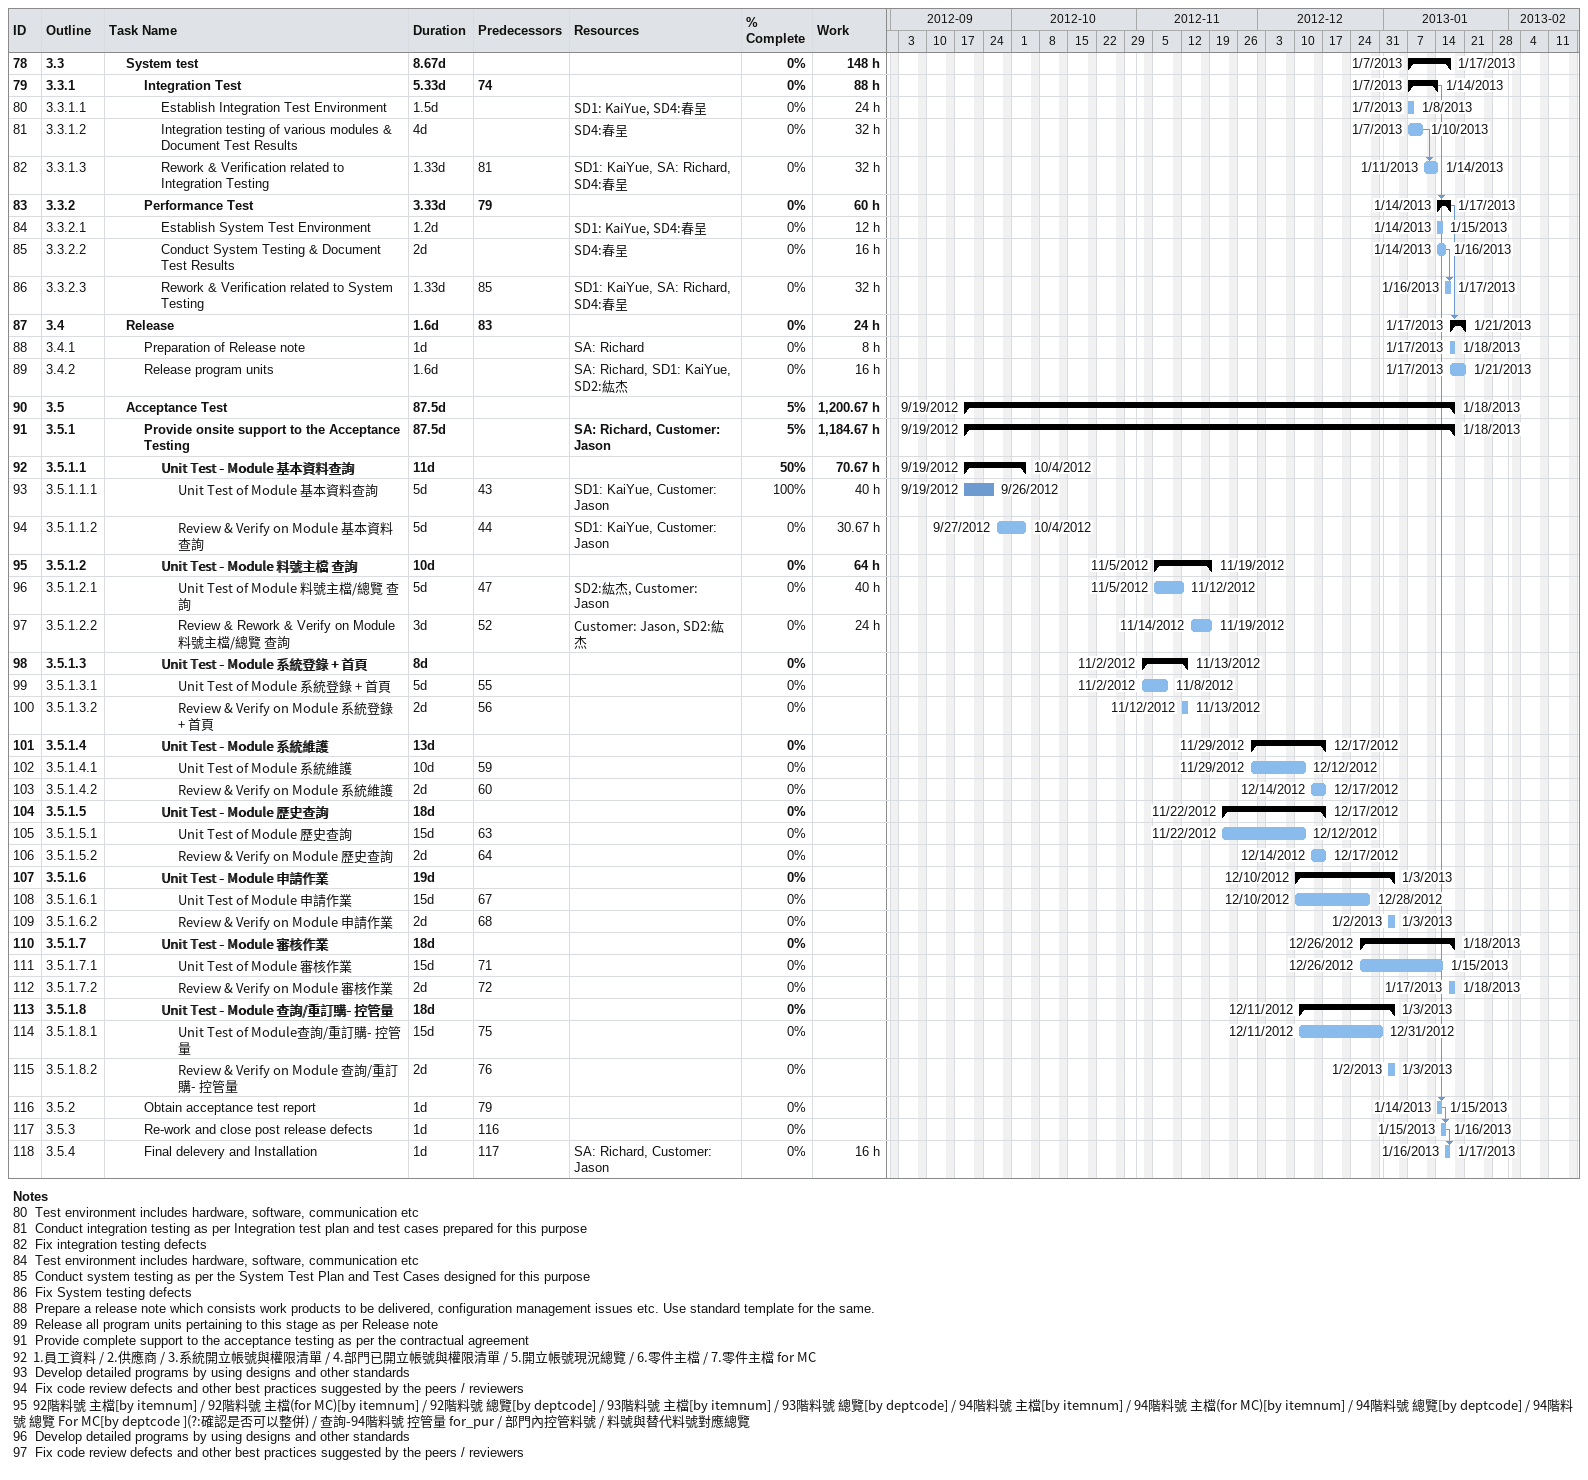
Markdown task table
| ID | WBS | Task | Duration | Start | Finish | Predecessors | Resources | % complete | Work (h) |
|---|---|---|---|---|---|---|---|---|---|
| 78 | 3.3 | **System test** | 8.67d | 2013-01-07 | 2013-01-17 |  |  | 0 | 148 |
| 79 | 3.3.1 | **Integration Test** | 5.33d | 2013-01-07 | 2013-01-14 | 74 |  | 0 | 88 |
| 80 | 3.3.1.1 | Establish Integration Test Environment | 1.5d | 2013-01-07 | 2013-01-08 |  | SD1: KaiYue, SD4:春呈 | 0 | 24 |
| 81 | 3.3.1.2 | Integration testing of various modules & Document Test Results | 4d | 2013-01-07 | 2013-01-10 |  | SD4:春呈 | 0 | 32 |
| 82 | 3.3.1.3 | Rework & Verification related to Integration Testing | 1.33d | 2013-01-11 | 2013-01-14 | 81 | SD1: KaiYue, SA: Richard, SD4:春呈 | 0 | 32 |
| 83 | 3.3.2 | **Performance Test** | 3.33d | 2013-01-14 | 2013-01-17 | 79 |  | 0 | 60 |
| 84 | 3.3.2.1 | Establish System Test Environment | 1.2d | 2013-01-14 | 2013-01-15 |  | SD1: KaiYue, SD4:春呈 | 0 | 12 |
| 85 | 3.3.2.2 | Conduct System Testing & Document Test Results | 2d | 2013-01-14 | 2013-01-16 |  | SD4:春呈 | 0 | 16 |
| 86 | 3.3.2.3 | Rework & Verification related to System Testing | 1.33d | 2013-01-16 | 2013-01-17 | 85 | SD1: KaiYue, SA: Richard, SD4:春呈 | 0 | 32 |
| 87 | 3.4 | **Release** | 1.6d | 2013-01-17 | 2013-01-21 | 83 |  | 0 | 24 |
| 88 | 3.4.1 | Preparation of Release note | 1d | 2013-01-17 | 2013-01-18 |  | SA: Richard | 0 | 8 |
| 89 | 3.4.2 | Release program units | 1.6d | 2013-01-17 | 2013-01-21 |  | SA: Richard, SD1: KaiYue, SD2:紘杰 | 0 | 16 |
| 90 | 3.5 | **Acceptance Test** | 87.5d | 2012-09-19 | 2013-01-18 |  |  | 5 | 1200.67 |
| 91 | 3.5.1 | **Provide onsite support to the Acceptance Testing** | 87.5d | 2012-09-19 | 2013-01-18 |  | SA: Richard, Customer: Jason | 5 | 1184.67 |
| 92 | 3.5.1.1 | **Unit Test - Module 基本資料查詢** | 11d | 2012-09-19 | 2012-10-04 |  |  | 50 | 70.67 |
| 93 | 3.5.1.1.1 | Unit Test of Module 基本資料查詢 | 5d | 2012-09-19 | 2012-09-26 | 43 | SD1: KaiYue, Customer: Jason | 100 | 40 |
| 94 | 3.5.1.1.2 | Review & Verify on Module 基本資料查詢 | 5d | 2012-09-27 | 2012-10-04 | 44 | SD1: KaiYue, Customer: Jason | 0 | 30.67 |
| 95 | 3.5.1.2 | **Unit Test - Module 料號主檔 查詢** | 10d | 2012-11-05 | 2012-11-19 |  |  | 0 | 64 |
| 96 | 3.5.1.2.1 | Unit Test of Module 料號主檔/總覽 查詢 | 5d | 2012-11-05 | 2012-11-12 | 47 | SD2:紘杰, Customer: Jason | 0 | 40 |
| 97 | 3.5.1.2.2 | Review & Rework & Verify on Module 料號主檔/總覽 查詢 | 3d | 2012-11-14 | 2012-11-19 | 52 | Customer: Jason, SD2:紘杰 | 0 | 24 |
| 98 | 3.5.1.3 | **Unit Test - Module 系統登錄 + 首頁** | 8d | 2012-11-02 | 2012-11-13 |  |  | 0 |  |
| 99 | 3.5.1.3.1 | Unit Test of Module 系統登錄 + 首頁 | 5d | 2012-11-02 | 2012-11-08 | 55 |  | 0 |  |
| 100 | 3.5.1.3.2 | Review & Verify on Module 系統登錄 + 首頁 | 2d | 2012-11-12 | 2012-11-13 | 56 |  | 0 |  |
| 101 | 3.5.1.4 | **Unit Test - Module 系統維護** | 13d | 2012-11-29 | 2012-12-17 |  |  | 0 |  |
| 102 | 3.5.1.4.1 | Unit Test of Module 系統維護 | 10d | 2012-11-29 | 2012-12-12 | 59 |  | 0 |  |
| 103 | 3.5.1.4.2 | Review & Verify on Module 系統維護 | 2d | 2012-12-14 | 2012-12-17 | 60 |  | 0 |  |
| 104 | 3.5.1.5 | **Unit Test - Module 歷史查詢** | 18d | 2012-11-22 | 2012-12-17 |  |  | 0 |  |
| 105 | 3.5.1.5.1 | Unit Test of Module 歷史查詢 | 15d | 2012-11-22 | 2012-12-12 | 63 |  | 0 |  |
| 106 | 3.5.1.5.2 | Review & Verify on Module 歷史查詢 | 2d | 2012-12-14 | 2012-12-17 | 64 |  | 0 |  |
| 107 | 3.5.1.6 | **Unit Test - Module 申請作業** | 19d | 2012-12-10 | 2013-01-03 |  |  | 0 |  |
| 108 | 3.5.1.6.1 | Unit Test of Module 申請作業 | 15d | 2012-12-10 | 2012-12-28 | 67 |  | 0 |  |
| 109 | 3.5.1.6.2 | Review & Verify on Module 申請作業 | 2d | 2013-01-02 | 2013-01-03 | 68 |  | 0 |  |
| 110 | 3.5.1.7 | **Unit Test - Module 審核作業** | 18d | 2012-12-26 | 2013-01-18 |  |  | 0 |  |
| 111 | 3.5.1.7.1 | Unit Test of Module 審核作業 | 15d | 2012-12-26 | 2013-01-15 | 71 |  | 0 |  |
| 112 | 3.5.1.7.2 | Review & Verify on Module 審核作業 | 2d | 2013-01-17 | 2013-01-18 | 72 |  | 0 |  |
| 113 | 3.5.1.8 | **Unit Test - Module 查詢/重訂購- 控管量** | 18d | 2012-12-11 | 2013-01-03 |  |  | 0 |  |
| 114 | 3.5.1.8.1 | Unit Test of Module查詢/重訂購- 控管量 | 15d | 2012-12-11 | 2012-12-31 | 75 |  | 0 |  |
| 115 | 3.5.1.8.2 | Review & Verify on Module 查詢/重訂購- 控管量 | 2d | 2013-01-02 | 2013-01-03 | 76 |  | 0 |  |
| 116 | 3.5.2 | Obtain acceptance test report | 1d | 2013-01-14 | 2013-01-15 | 79 |  | 0 |  |
| 117 | 3.5.3 | Re-work and close post release defects | 1d | 2013-01-15 | 2013-01-16 | 116 |  | 0 |  |
| 118 | 3.5.4 | Final delevery and Installation | 1d | 2013-01-16 | 2013-01-17 | 117 | SA: Richard, Customer: Jason | 0 | 16 |

Notes
- 80: Test environment includes hardware, software, communication etc
- 81: Conduct integration testing as per Integration test plan and test cases prepared for this purpose
- 82: Fix integration testing defects
- 84: Test environment includes hardware, software, communication etc
- 85: Conduct system testing as per the System Test Plan and Test Cases designed for this purpose
- 86: Fix System testing defects
- 88: Prepare a release note which consists work products to be delivered, configuration management issues etc. Use standard template for the same.
- 89: Release all program units pertaining to this stage as per Release note
- 91: Provide complete support to the acceptance testing as per the contractual agreement
- 92: 1.員工資料 / 2.供應商 / 3.系統開立帳號與權限清單 / 4.部門已開立帳號與權限清單 / 5.開立帳號現況總覽 / 6.零件主檔 / 7.零件主檔 for MC
- 93: Develop detailed programs by using designs and other standards
- 94: Fix code review defects and other best practices suggested by the peers / reviewers
- 95: 92階料號 主檔[by itemnum] / 92階料號 主檔(for MC)[by itemnum] / 92階料號 總覽[by deptcode] / 93階料號 主檔[by itemnum] / 93階料號 總覽[by deptcode] / 94階料號 主檔[by itemnum] / 94階料號 主檔(for MC)[by itemnum] / 94階料號 總覽[by deptcode] / 94階料號 總覽 For MC[by deptcode ](?:確認是否可以整併) / 查詢-94階料號 控管量 for_pur / 部門內控管料號 / 料號與替代料號對應總覽
- 96: Develop detailed programs by using designs and other standards
- 97: Fix code review defects and other best practices suggested by the peers / reviewers
